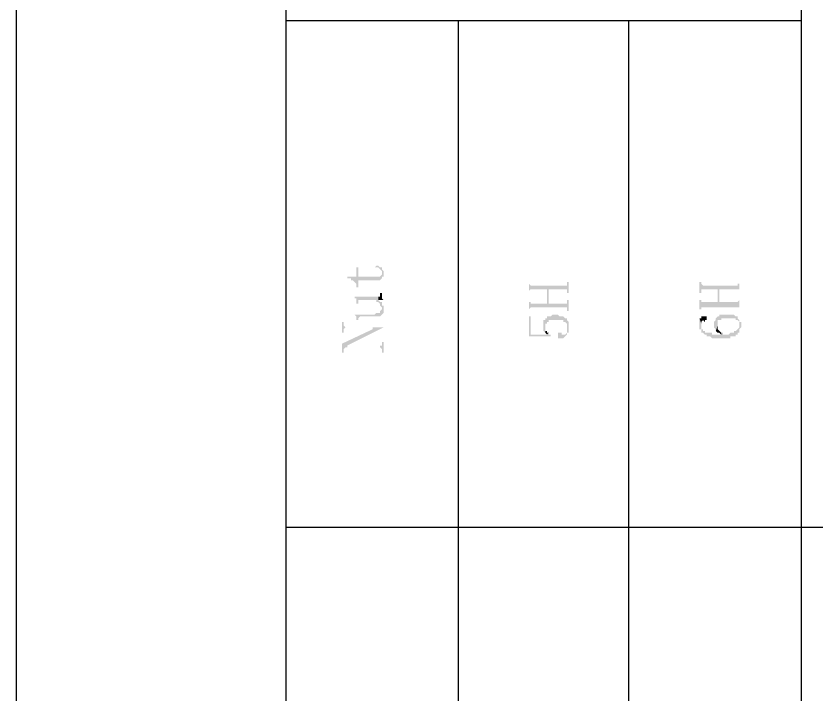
# Model space of a CAD drawing. Header units: millimetres. Extents: x 7018 to 13530, y 4187 to 5692.
# Drawn here: x 7965.94 to 7985.86, y 5120.37 to 5137.25 of the extents above; entities that cross this region are included whole.
import ezdxf

# ---------------------------------------------------------------- set-up
doc = ezdxf.new("R2010")
doc.units = ezdxf.units.MM

msp = doc.modelspace()

# ---------------------------------------------------------------- hatches: boundary and pattern name
at = {"transparency": 33554559}
for points in [[(7974.185, 5130.777), (7974.185, 5130.732), (7974.275, 5130.732), (7974.275, 5130.686), (7974.32, 5130.686), (7974.365, 5130.641), (7974.365, 5130.641), (7974.41, 5130.596), (7974.41, 5130.506), (7974.456, 5130.506), (7974.456, 5130.686), (7974.997, 5130.686), (7975.042, 5130.732), (7975.042, 5130.867), (7975.042, 5130.822), (7975.042, 5130.822), (7974.997, 5130.777), (7974.456, 5130.777), (7974.456, 5131.002), (7974.41, 5131.002), (7974.41, 5130.777)], [(7974.862, 5131.002), (7974.952, 5131.002), (7974.997, 5130.957), (7974.997, 5130.957), (7975.042, 5130.912), (7975.042, 5130.732), (7975.042, 5130.777), (7975.087, 5130.777), (7975.087, 5130.867), (7975.087, 5130.912), (7975.042, 5130.957), (7975.042, 5131.002), (7974.997, 5131.002), (7974.952, 5131.048), (7974.907, 5131.048)], [(7978.698, 5130.641), (7978.698, 5130.371), (7978.698, 5130.416), (7978.698, 5130.416), (7978.743, 5130.461), (7979.149, 5130.461), (7979.149, 5130.1), (7979.194, 5130.461), (7979.646, 5130.461), (7979.646, 5130.416), (7979.646, 5130.371), (7979.691, 5130.371), (7979.691, 5130.641), (7979.646, 5130.641), (7979.646, 5130.596), (7979.646, 5130.551), (7978.743, 5130.551), (7978.698, 5130.596)], [(7982.94, 5130.641), (7982.94, 5130.371), (7982.986, 5130.371), (7982.986, 5130.461), (7983.392, 5130.461), (7983.392, 5130.145), (7983.437, 5130.461), (7983.933, 5130.461), (7983.933, 5130.371), (7983.933, 5130.641), (7983.933, 5130.596), (7983.888, 5130.596), (7983.888, 5130.551), (7983.031, 5130.551), (7982.986, 5130.596), (7982.986, 5130.641), (7982.986, 5130.641)], [(7974.365, 5130.28), (7974.365, 5130.235), (7974.41, 5130.235), (7974.41, 5130.19), (7974.41, 5130.1), (7974.456, 5130.1), (7974.456, 5130.145), (7974.456, 5130.19), (7974.907, 5130.19), (7974.907, 5130.145), (7974.952, 5130.145), (7974.997, 5130.1), (7974.997, 5130.055), (7974.997, 5130.055), (7975.042, 5130.009), (7975.042, 5129.964), (7975.042, 5130.145), (7974.997, 5130.145), (7974.952, 5130.19), (7974.952, 5130.28)], [(7974.952, 5130.28), (7974.952, 5130.19), (7975.087, 5130.19), (7975.042, 5130.235), (7975.042, 5130.28), (7975.042, 5130.371), (7974.997, 5130.371), (7974.997, 5130.325), (7974.997, 5130.28), (7974.997, 5130.28)], [(7978.698, 5130.19), (7978.698, 5129.919), (7978.698, 5129.964), (7978.698, 5129.964), (7978.743, 5130.009), (7979.646, 5130.009), (7979.646, 5129.919), (7979.691, 5129.919), (7979.691, 5130.19), (7979.646, 5130.19), (7979.646, 5130.145), (7979.646, 5130.1), (7979.194, 5130.1), (7979.194, 5130.461), (7979.149, 5130.1), (7978.743, 5130.1), (7978.743, 5130.145), (7978.698, 5130.145), (7978.698, 5130.19)], [(7982.94, 5130.19), (7982.94, 5129.964), (7982.986, 5129.964), (7982.986, 5130.009), (7983.933, 5130.009), (7983.933, 5129.964), (7983.933, 5130.19), (7983.933, 5130.19), (7983.888, 5130.145), (7983.437, 5130.145), (7983.437, 5130.461), (7983.392, 5130.145), (7982.986, 5130.145), (7982.986, 5130.19), (7982.986, 5130.19)], [(7974.365, 5129.829), (7974.365, 5129.829), (7974.41, 5129.784), (7974.41, 5129.739), (7974.41, 5129.694), (7974.456, 5129.694), (7974.456, 5129.739), (7974.456, 5129.739), (7974.501, 5129.784), (7974.997, 5129.784), (7975.042, 5129.829), (7975.042, 5129.829), (7975.087, 5129.874), (7975.087, 5129.964), (7975.087, 5130.055), (7975.042, 5130.055), (7975.042, 5130.1), (7975.042, 5130.145), (7975.042, 5129.964), (7975.042, 5129.964), (7974.997, 5129.919), (7974.997, 5129.874), (7974.907, 5129.874), (7974.862, 5129.829)], [(7978.698, 5129.784), (7978.698, 5129.287), (7979.24, 5129.287), (7979.24, 5129.333), (7979.194, 5129.333), (7979.194, 5129.378), (7979.149, 5129.333), (7978.743, 5129.333), (7978.743, 5129.784)], [(7979.059, 5129.558), (7979.059, 5129.513), (7979.059, 5129.423), (7979.059, 5129.423), (7979.104, 5129.378), (7979.104, 5129.558), (7979.104, 5129.603), (7979.149, 5129.603), (7979.149, 5129.648), (7979.194, 5129.648), (7979.194, 5129.694), (7979.556, 5129.694), (7979.556, 5129.648), (7979.601, 5129.648), (7979.646, 5129.603), (7979.646, 5129.558), (7979.646, 5129.378), (7979.691, 5129.378), (7979.691, 5129.468), (7979.691, 5129.558), (7979.691, 5129.648), (7979.691, 5129.648), (7979.646, 5129.694), (7979.646, 5129.739), (7979.601, 5129.739), (7979.556, 5129.784), (7979.465, 5129.784), (7979.42, 5129.829), (7979.285, 5129.829), (7979.24, 5129.784), (7979.149, 5129.784), (7979.149, 5129.739), (7979.104, 5129.739), (7979.104, 5129.694), (7979.059, 5129.694), (7979.059, 5129.603), (7979.059, 5129.603)], [(7982.94, 5129.739), (7982.986, 5129.603), (7982.986, 5129.648), (7982.986, 5129.648), (7983.031, 5129.694), (7983.031, 5129.694), (7983.076, 5129.648), (7983.076, 5129.694), (7983.121, 5129.694), (7983.121, 5129.739), (7983.121, 5129.784), (7982.986, 5129.784), (7982.986, 5129.739)], [(7982.94, 5129.603), (7982.94, 5129.513), (7982.94, 5129.468), (7982.986, 5129.468), (7982.986, 5129.378), (7983.031, 5129.378), (7983.076, 5129.333), (7983.121, 5129.333), (7983.121, 5129.287), (7983.211, 5129.287), (7983.256, 5129.242), (7983.708, 5129.242), (7983.708, 5129.287), (7983.843, 5129.287), (7983.843, 5129.333), (7983.888, 5129.333), (7983.888, 5129.378), (7983.933, 5129.378), (7983.933, 5129.558), (7983.933, 5129.513), (7983.933, 5129.513), (7983.888, 5129.468), (7983.888, 5129.468), (7983.843, 5129.423), (7983.798, 5129.423), (7983.798, 5129.378), (7983.708, 5129.378), (7983.663, 5129.333), (7983.527, 5129.333), (7983.527, 5129.378), (7983.482, 5129.378), (7983.482, 5129.333), (7983.256, 5129.333), (7983.256, 5129.378), (7983.076, 5129.378), (7983.076, 5129.423), (7983.031, 5129.423), (7983.031, 5129.468), (7982.986, 5129.468), (7982.986, 5129.558), (7982.986, 5129.603), (7982.94, 5129.739), (7982.94, 5129.648), (7982.94, 5129.648)], [(7983.302, 5129.558), (7983.302, 5129.513), (7983.302, 5129.513), (7983.347, 5129.468), (7983.347, 5129.423), (7983.347, 5129.423), (7983.392, 5129.558), (7983.392, 5129.603), (7983.392, 5129.694), (7983.482, 5129.694), (7983.482, 5129.739), (7983.843, 5129.739), (7983.843, 5129.694), (7983.888, 5129.694), (7983.933, 5129.648), (7983.933, 5129.603), (7983.933, 5129.423), (7983.933, 5129.468), (7983.978, 5129.513), (7983.978, 5129.558), (7983.978, 5129.648), (7983.933, 5129.648), (7983.933, 5129.694), (7983.933, 5129.694), (7983.888, 5129.739), (7983.888, 5129.784), (7983.843, 5129.784), (7983.798, 5129.829), (7983.437, 5129.829), (7983.437, 5129.784), (7983.392, 5129.784), (7983.347, 5129.739), (7983.347, 5129.694), (7983.302, 5129.648), (7983.302, 5129.603)], [(7974.049, 5129.648), (7974.049, 5129.378), (7974.095, 5129.378), (7974.095, 5129.468), (7974.095, 5129.468), (7974.14, 5129.513), (7974.817, 5129.513), (7974.817, 5129.468), (7975.087, 5129.513), (7974.14, 5129.513), (7974.095, 5129.558), (7974.095, 5129.648)], [(7974.049, 5129.107), (7974.049, 5128.881), (7974.095, 5128.881), (7974.095, 5128.971), (7974.095, 5128.971), (7974.14, 5129.017), (7974.185, 5129.062), (7975.087, 5129.513), (7974.817, 5129.468)], [(7979.104, 5129.378), (7979.104, 5129.378), (7979.149, 5129.333), (7979.149, 5129.333), (7979.194, 5129.378), (7979.149, 5129.378), (7979.149, 5129.423), (7979.104, 5129.423), (7979.104, 5129.513), (7979.104, 5129.513)], [(7979.42, 5129.287), (7979.42, 5129.242), (7979.556, 5129.242), (7979.601, 5129.287), (7979.601, 5129.287), (7979.646, 5129.333), (7979.646, 5129.513), (7979.646, 5129.468), (7979.646, 5129.378), (7979.646, 5129.378), (7979.601, 5129.333), (7979.51, 5129.333), (7979.51, 5129.378), (7979.42, 5129.378), (7979.42, 5129.333)], [(7983.347, 5129.423), (7983.392, 5129.378), (7983.437, 5129.378), (7983.482, 5129.333), (7983.482, 5129.378), (7983.482, 5129.378), (7983.437, 5129.423), (7983.437, 5129.423), (7983.392, 5129.468), (7983.392, 5129.558), (7983.392, 5129.558)], [(7974.14, 5129.017), (7974.997, 5129.017), (7975.042, 5128.971), (7975.042, 5128.881), (7975.087, 5128.881), (7975.087, 5129.152), (7975.042, 5129.152), (7975.042, 5129.062), (7974.997, 5129.062), (7974.997, 5129.017), (7974.185, 5129.017), (7974.185, 5129.062)]]:
    msp.add_hatch(color=256, dxfattribs=at).paths.add_polyline_path(points)

# ---------------------------------------------------------------- linework, layer by layer
for p, q in [((7972.65, 5242.873), (7972.65, 4956.132)), ((7985.468, 5124.548), (8381.906, 5124.548))]:
    msp.add_line(p, q)
msp.add_lwpolyline([(8385.944, 4951.873), (8385.944, 5248.873), (7965.944, 5248.873), (7965.944, 4951.873)], close=True)
for points in [[(7985.468, 5242.873), (7985.468, 4956.132)], [(7972.65, 5137.14), (7985.468, 5137.14)], [(7976.938, 5137.14), (7976.938, 5099.455)], [(7981.18, 5137.14), (7981.18, 5099.455)], [(7972.65, 5124.548), (7985.468, 5124.548)]]:
    msp.add_lwpolyline(points)

doc.saveas('drawing.dxf')
